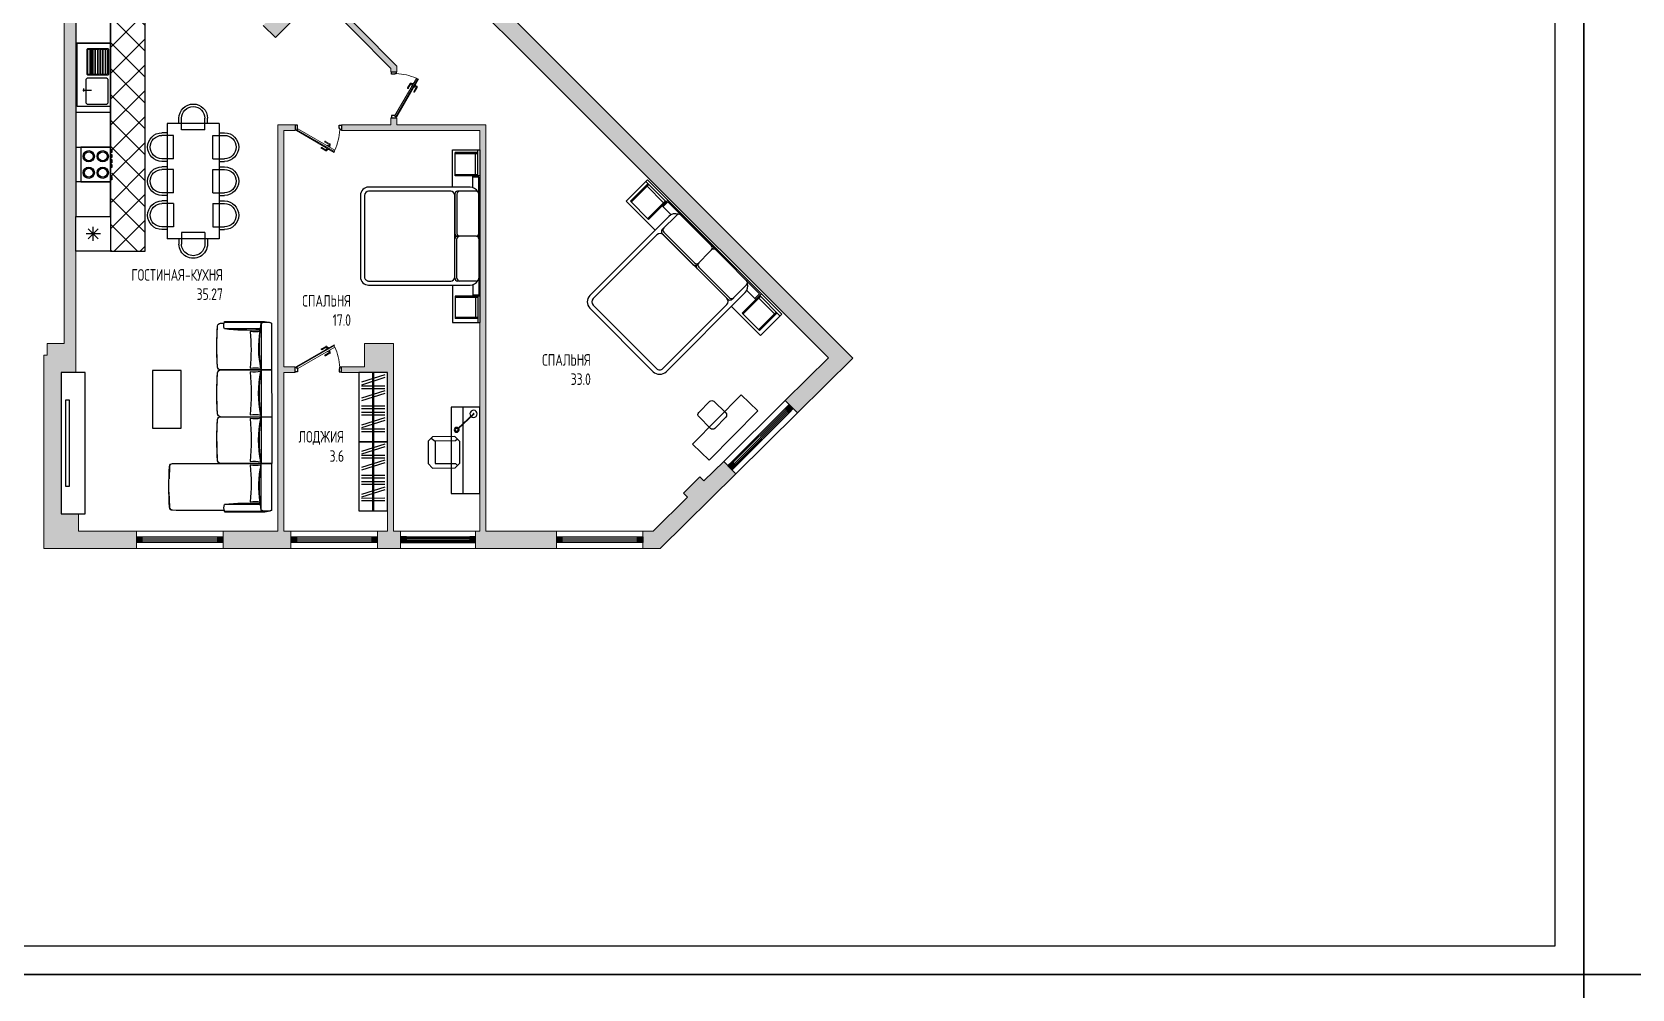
# Model space of a CAD drawing. Header units: millimetres. Extents: x -7516 to 14738, y -3327 to 3625.
# Drawn here: x 4171.6 to 4448.8, y 2731.3 to 2897.1 of the extents above; entities that cross this region are included whole.
import ezdxf

# ---------------------------------------------------------------- set-up
doc = ezdxf.new("R2010")
doc.units = ezdxf.units.MM
doc.header["$LTSCALE"] = 1.5
for name, color, linetype in [('кафель', 9, 'Continuous'), ('МЕБЕЛЬ ОСНОВ', 7, 'Continuous'), ('Основные тонкие', 7, 'Continuous')]:
    doc.layers.add(name, color=color, linetype=linetype)
doc.layers.add('ОКНА', color=130, linetype='Continuous', lineweight=30)
doc.layers.add('СТЕНЫ', color=30, linetype='Continuous', lineweight=30)
doc.styles.add('style1', font='txt.shx', dxfattribs={"width": 0.7, "height": 2.5})

# ---------------------------------------------------------------- blocks, each defined once
blk = doc.blocks.new('дыерь800')
at = {"color": 7, "lineweight": 9}
for p, q in [((562.11, 191.6), (562.05, 191.49)), ((565.27, 189.63), (562.05, 191.49)), ((562.08, 191.62), (562.11, 191.68)), ((565.34, 189.74), (562.08, 191.62)), ((565.38, 189.8), (562.11, 191.68)), ((562.58, 191.42), (562.59, 191.44)), ((562.59, 191.44), (562.84, 191.29)), ((562.66, 191.4), (562.74, 191.53)), ((562.73, 191.36), (562.8, 191.48)), ((562.8, 191.48), (563.18, 191.26)), ((562.84, 191.29), (562.83, 191.27)), ((562.84, 191.55), (563.22, 191.33)), ((562.46, 191.22), (562.48, 191.24)), ((562.72, 191.07), (562.46, 191.22)), ((562.54, 191.18), (562.46, 191.05)), ((562.49, 190.95), (562.87, 190.73)), ((562.54, 191.18), (562.5, 191.12)), ((562.6, 191.14), (562.53, 191.01)), ((562.53, 191.01), (562.91, 190.79)), ((562.73, 191.1), (562.72, 191.07)), ((565.33, 189.74), (565.27, 189.63)), ((565.38, 189.8), (565.34, 189.74))]:
    blk.add_line(p, q, dxfattribs=at)
at = {"color": 7, "lineweight": 30}
for p, q in [((561.48, 189.29), (561.48, 189.79)), ((561.48, 189.34), (561.48, 189.74)), ((561.48, 189.74), (561.63, 189.74)), ((561.68, 189.34), (561.48, 189.34)), ((561.63, 189.61), (561.63, 189.74)), ((561.63, 189.61), (561.68, 189.61)), ((561.68, 189.61), (561.68, 189.34)), ((565.28, 189.61), (565.28, 189.34)), ((565.33, 189.61), (565.28, 189.61)), ((565.28, 189.34), (565.48, 189.34)), ((565.48, 189.74), (565.33, 189.74)), ((565.33, 189.61), (565.33, 189.74)), ((565.48, 189.29), (565.48, 189.79)), ((565.48, 189.34), (565.48, 189.74))]:
    blk.add_line(p, q, dxfattribs=at)
at = {"color": 7}
blk.add_circle((565.31, 189.66), 0.0212, dxfattribs=at)
at = {"color": 7, "lineweight": 9}
blk.add_arc((566.35, 189.55), 4.72, 155.7689, 177.7189, dxfattribs=at)
for centre, major_axis, start_param, end_param in [((562.8, 191.49), (0.0192, -0.0715), 2.356194, 3.926991), ((563.2, 191.3), (0.0102, -0.0381), 5.497787, 8.63938), ((562.53, 191.01), (0.0715, 0.0192), 2.356194, 3.926991), ((562.89, 190.76), (0.0102, -0.0381), 5.497787, 8.63938)]:
    blk.add_ellipse(centre, major_axis=major_axis, ratio=1, start_param=start_param, end_param=end_param, dxfattribs=at)
blk = doc.blocks.new('ЩШШ')
for p, q in [((4815.26, 2999.62), (4845.16, 2999.62)), ((4815.26, 2994.87), (4815.26, 2999.62)), ((4819.78, 2999.24), (4815.26, 2999.24)), ((4815.74, 2999.24), (4815.74, 2995.34)), ((4815.93, 2999.24), (4815.93, 2995.34)), ((4819.59, 2998.86), (4815.93, 2998.86)), ((4819.59, 2999.24), (4819.59, 2995.34)), ((4819.78, 2999.62), (4819.78, 2998.39)), ((4819.78, 2999.24), (4819.78, 2995.34)), ((4830.21, 2999.43), (4819.97, 2999.43)), ((4819.97, 2999.43), (4819.97, 2998.39)), ((4822.43, 2998.96), (4822.43, 2995.75)), ((4822.91, 2999.43), (4829.73, 2999.43)), ((4830.21, 2999.43), (4840.44, 2999.43)), ((4830.21, 2998.96), (4830.21, 2995.56)), ((4830.21, 2998.96), (4830.21, 2995.56)), ((4837.99, 2998.96), (4837.99, 2995.75)), ((4840.44, 2999.43), (4840.44, 2998.39)), ((4840.64, 2999.62), (4840.64, 2998.39)), ((4840.64, 2999.24), (4840.64, 2995.34)), ((4840.64, 2999.24), (4845.16, 2999.24)), ((4840.83, 2999.24), (4840.83, 2995.34)), ((4840.83, 2998.86), (4844.32, 2998.86)), ((4844.32, 2999.24), (4844.32, 2995.34)), ((4844.51, 2999.24), (4844.51, 2995.34)), ((4845.16, 2994.87), (4845.16, 2999.62)), ((4821.79, 2998.39), (4819.78, 2998.39)), ((4821.72, 2997.95), (4821.72, 2980.34)), ((4838.63, 2998.39), (4840.64, 2998.39)), ((4838.7, 2980.34), (4838.7, 2997.95)), ((4821.72, 2994.87), (4815.26, 2994.87)), ((4819.78, 2995.34), (4815.74, 2995.34)), ((4822.43, 2994.56), (4822.43, 2980.34)), ((4822.91, 2995.62), (4829.73, 2995.62)), ((4822.91, 2995.28), (4829.73, 2995.28)), ((4837.27, 2995.28), (4823.15, 2995.28)), ((4837.51, 2995.62), (4830.69, 2995.62)), ((4837.51, 2995.28), (4830.69, 2995.28)), ((4837.99, 2980.34), (4837.99, 2994.56)), ((4838.7, 2994.87), (4845.16, 2994.87)), ((4840.64, 2995.34), (4844.51, 2995.34)), ((4823.15, 2979.62), (4837.27, 2979.62)), ((4823.15, 2978.91), (4837.27, 2978.91))]:
    blk.add_line(p, q)
for centre, radius, start, end in [((4823.15, 2997.95), 1.43, 116.1111, 180), ((4822.91, 2998.96), 0.476, 90, 180), ((4829.73, 2998.96), 0.476, 0, 90), ((4830.69, 2998.96), 0.476, 90, 180), ((4837.51, 2998.96), 0.476, 0, 90), ((4837.27, 2997.95), 1.43, 0, 63.8889), ((4822.91, 2996.1), 0.476, 180, 270), ((4822.91, 2995.75), 0.476, 180, 270), ((4823.15, 2994.56), 0.714, 90, 180), ((4829.73, 2996.1), 0.476, 270, 0), ((4829.73, 2995.75), 0.476, 270, 0), ((4830.69, 2996.1), 0.476, 180, 270), ((4830.69, 2995.75), 0.476, 180, 270), ((4837.27, 2994.56), 0.714, 0, 90), ((4837.51, 2996.1), 0.476, 270, 0), ((4837.51, 2995.75), 0.476, 270, 0), ((4823.15, 2980.34), 1.43, 180, 270), ((4823.15, 2980.34), 0.714, 180, 270), ((4837.27, 2980.34), 0.714, 270, 0), ((4837.27, 2980.34), 1.43, 270, 0)]:
    blk.add_arc(centre, radius, start, end)
blk = doc.blocks.new('прарпр')
for p, q in [((4857.78, 3708.27), (4857.78, 3717.27)), ((4857.78, 3717.27), (4877.73, 3717.27)), ((4859.37, 3717.27), (4859.37, 3718.2)), ((4859.82, 3716.17), (4859.82, 3718.2)), ((4863.87, 3716.17), (4863.87, 3718.2)), ((4864.32, 3717.27), (4864.32, 3718.2)), ((4865.28, 3717.27), (4865.28, 3718.2)), ((4865.73, 3716.17), (4865.73, 3718.2)), ((4869.78, 3716.17), (4869.78, 3718.2)), ((4870.23, 3717.27), (4870.23, 3718.2)), ((4871.18, 3717.27), (4871.18, 3718.2)), ((4871.63, 3716.17), (4871.63, 3718.2)), ((4875.68, 3716.17), (4875.68, 3718.2)), ((4876.13, 3717.27), (4876.13, 3718.2)), ((4877.73, 3708.27), (4877.73, 3717.27)), ((4857.78, 3715.25), (4856.86, 3715.25)), ((4858.88, 3714.8), (4856.86, 3714.8)), ((4858.88, 3710.75), (4858.88, 3714.8)), ((4863.87, 3716.17), (4859.82, 3716.17)), ((4869.78, 3716.17), (4865.73, 3716.17)), ((4871.63, 3716.17), (4875.68, 3716.17)), ((4876.63, 3714.8), (4878.65, 3714.8)), ((4876.63, 3710.75), (4876.63, 3714.8)), ((4877.73, 3715.25), (4878.65, 3715.25)), ((4858.88, 3710.75), (4856.86, 3710.75)), ((4857.78, 3710.3), (4856.86, 3710.3)), ((4859.82, 3709.37), (4859.82, 3707.35)), ((4863.87, 3709.37), (4859.82, 3709.37)), ((4863.87, 3709.37), (4863.87, 3707.35)), ((4865.73, 3709.37), (4865.73, 3707.35)), ((4869.78, 3709.37), (4865.73, 3709.37)), ((4869.78, 3709.37), (4869.78, 3707.35)), ((4871.63, 3709.37), (4871.63, 3707.35)), ((4871.63, 3709.37), (4875.68, 3709.37)), ((4875.68, 3709.37), (4875.68, 3707.35)), ((4876.63, 3710.75), (4878.65, 3710.75)), ((4877.73, 3710.3), (4878.65, 3710.3)), ((4857.78, 3708.27), (4877.73, 3708.27)), ((4859.37, 3708.27), (4859.37, 3707.35)), ((4864.32, 3708.27), (4864.32, 3707.35)), ((4865.28, 3708.27), (4865.28, 3707.35)), ((4870.23, 3708.27), (4870.23, 3707.35)), ((4871.18, 3708.27), (4871.18, 3707.35)), ((4876.13, 3708.27), (4876.13, 3707.35))]:
    blk.add_line(p, q)
for centre, radius, start, end in [((4861.85, 3718.2), 2.47, 0, 180), ((4861.85, 3718.2), 2.02, 0, 180), ((4867.75, 3718.2), 2.47, 0, 180), ((4867.75, 3718.2), 2.02, 0, 180), ((4873.66, 3718.2), 2.47, 0, 180), ((4873.66, 3718.2), 2.02, 0, 180), ((4856.86, 3712.77), 2.47, 90, 270), ((4856.86, 3712.77), 2.02, 90, 270), ((4878.65, 3712.77), 2.47, 270, 90), ((4878.65, 3712.77), 2.02, 270, 90), ((4861.85, 3707.35), 2.47, 180, 0), ((4861.85, 3707.35), 2.02, 180, 0), ((4867.75, 3707.35), 2.47, 180, 0), ((4867.75, 3707.35), 2.02, 180, 0), ((4873.66, 3707.35), 2.47, 180, 0), ((4873.66, 3707.35), 2.02, 180, 0)]:
    blk.add_arc(centre, radius, start, end)
blk = doc.blocks.new('окно1500')
at = {"color": 252, "lineweight": 5, "true_color": 0x939598}
for p, q in [((546.38, 208.25), (552.88, 208.25)), ((546.38, 208.13), (552.88, 208.13)), ((546.38, 208), (552.88, 208)), ((546.38, 207.88), (552.88, 207.88)), ((546.38, 207.75), (552.88, 207.75))]:
    blk.add_line(p, q, dxfattribs=at)
for points in [[(546.38, 208.25), (545.88, 208.25), (545.88, 207.75), (546.38, 207.75)], [(553.38, 208.25), (552.88, 208.25), (552.88, 207.75), (553.38, 207.75)]]:
    blk.add_lwpolyline(points, close=True, dxfattribs=at)
blk = doc.blocks.new('окно1300')
at = {"color": 252, "true_color": 0x939598}
for p, q in [((627.98, 123.8), (633.98, 123.8)), ((627.98, 123.68), (633.48, 123.68)), ((627.98, 123.55), (633.48, 123.55)), ((627.98, 123.43), (633.48, 123.43)), ((627.98, 123.3), (633.98, 123.3))]:
    blk.add_line(p, q, dxfattribs=at)
for points in [[(627.98, 123.8), (627.48, 123.8), (627.48, 123.3), (627.98, 123.3)], [(633.98, 123.8), (633.48, 123.8), (633.48, 123.3), (633.98, 123.3)]]:
    blk.add_lwpolyline(points, close=True, dxfattribs=at)
blk = doc.blocks.new('окно1500.45С')
at = {"color": 252, "true_color": 0x939598}
for p, q in [((657.63, 127.36), (662.22, 131.96)), ((657.71, 127.27), (662.31, 131.87)), ((657.8, 127.18), (662.4, 131.78)), ((657.89, 127.09), (662.49, 131.69)), ((657.98, 127.01), (662.57, 131.6))]:
    blk.add_line(p, q, dxfattribs=at)
for points in [[(662.57, 132.31), (662.22, 131.96), (662.57, 131.6), (662.93, 131.96)], [(657.63, 127.36), (657.27, 127.01), (657.63, 126.65), (657.98, 127.01)]]:
    blk.add_lwpolyline(points, close=True, dxfattribs=at)
blk = doc.blocks.new('ш')
for p, q in [((4924.67, 3686.1), (4924.69, 3693.06)), ((4924.69, 3693.06), (4924.71, 3693.36)), ((4924.71, 3693.36), (4924.86, 3694.03)), ((4924.77, 3686.1), (4924.77, 3693.44)), ((4924.77, 3693.3), (4924.77, 3686.1)), ((4924.86, 3694.03), (4924.95, 3694.27)), ((4924.95, 3694.27), (4933.07, 3694.27)), ((4924.95, 3694.27), (4933.07, 3694.27)), ((4924.95, 3692.47), (4933.07, 3692.47)), ((4925.97, 3692.33), (4925.97, 3686.1)), ((4933.07, 3694.27), (4933.07, 3686.03)), ((4933.07, 3686.03), (4933.07, 3694.27)), ((4941.17, 3694.27), (4933.07, 3694.27)), ((4941.17, 3694.27), (4933.07, 3694.27)), ((4933.07, 3694.27), (4933.07, 3686.03)), ((4933.07, 3686.03), (4933.07, 3694.27)), ((4941.17, 3692.47), (4933.07, 3692.47)), ((4949.27, 3694.27), (4941.17, 3694.27)), ((4949.27, 3694.27), (4941.17, 3694.27)), ((4941.17, 3685.41), (4941.17, 3694.27)), ((4949.27, 3692.47), (4941.17, 3692.47)), ((4957.39, 3694.27), (4949.27, 3694.27)), ((4957.39, 3694.27), (4949.27, 3694.27)), ((4949.27, 3694.27), (4949.27, 3686.03)), ((4949.27, 3685.41), (4949.27, 3694.27)), ((4949.27, 3685.39), (4949.27, 3694.27)), ((4949.27, 3686.03), (4949.27, 3694.27)), ((4957.39, 3692.47), (4949.27, 3692.47)), ((4956.37, 3692.33), (4956.37, 3686.1)), ((4957.48, 3694.03), (4957.39, 3694.27)), ((4957.63, 3693.36), (4957.48, 3694.03)), ((4957.57, 3686.1), (4957.57, 3693.44)), ((4957.57, 3693.3), (4957.57, 3686.1)), ((4957.65, 3693.06), (4957.63, 3693.36)), ((4957.67, 3686.1), (4957.65, 3693.06)), ((4924.77, 3686.1), (4924.67, 3686.1)), ((4924.77, 3686.1), (4924.67, 3686.1)), ((4924.97, 3686.03), (4924.77, 3686.1)), ((4924.97, 3677.71), (4924.97, 3686.03)), ((4933.07, 3686.03), (4933.07, 3685.41)), ((4933.07, 3685.41), (4933.07, 3686.03)), ((4933.07, 3686.03), (4933.07, 3685.41)), ((4933.07, 3677.09), (4933.07, 3686.03)), ((4933.07, 3685.41), (4933.11, 3685.22)), ((4933.11, 3685.22), (4933.22, 3685.05)), ((4933.22, 3685.05), (4933.54, 3684.91)), ((4933.54, 3684.91), (4935.76, 3684.8)), ((4935.76, 3684.8), (4938.06, 3684.79)), ((4938.06, 3684.79), (4940.67, 3684.91)), ((4940.67, 3684.91), (4940.86, 3684.95)), ((4941.21, 3685.22), (4941.32, 3685.05)), ((4941.32, 3685.05), (4941.64, 3684.91)), ((4941.64, 3684.91), (4943.86, 3684.8)), ((4943.86, 3684.8), (4946.16, 3684.79)), ((4946.16, 3684.79), (4948.77, 3684.91)), ((4948.77, 3684.91), (4948.96, 3684.95)), ((4948.96, 3684.95), (4949.18, 3685.12)), ((4949.18, 3685.12), (4949.23, 3685.22)), ((4949.27, 3686.03), (4949.27, 3685.41)), ((4949.27, 3685.41), (4949.27, 3686.03)), ((4949.27, 3685.41), (4949.31, 3685.22)), ((4949.31, 3685.22), (4949.42, 3685.05)), ((4949.42, 3685.05), (4949.74, 3684.91)), ((4949.74, 3684.91), (4951.96, 3684.8)), ((4951.96, 3684.8), (4954.26, 3684.79)), ((4954.26, 3684.79), (4956.87, 3684.91)), ((4956.87, 3684.91), (4957.06, 3684.95)), ((4957.06, 3684.95), (4957.28, 3685.12)), ((4957.28, 3685.12), (4957.33, 3685.22)), ((4957.33, 3685.22), (4957.37, 3686.03)), ((4957.37, 3686.03), (4957.57, 3686.1)), ((4957.37, 3685.41), (4957.37, 3686.03)), ((4957.57, 3686.1), (4957.67, 3686.1)), ((4957.57, 3686.1), (4957.67, 3686.1)), ((4925.01, 3676.89), (4924.97, 3677.71)), ((4925.06, 3676.8), (4925.01, 3676.89)), ((4925.28, 3676.62), (4925.06, 3676.8)), ((4925.47, 3676.59), (4925.28, 3676.62)), ((4928.07, 3676.47), (4925.47, 3676.59)), ((4932.6, 3676.59), (4930.38, 3676.48)), ((4932.92, 3676.73), (4932.6, 3676.59))]:
    blk.add_line(p, q)
for centre, radius, start, end in [((4927.1, 3693.37), 2.33, 157.2054, 202.7184), ((4929.02, 3718), 25.86, 260.9427, 279.0132), ((4886.5, 3690.45), 39.71, 353.7064, 2.6748), ((4929.24, 3708.67), 16.63, 260.0649, 282.2779), ((4922.7, 3691.36), 3.79, 347.7289, 14.0422), ((4938.36, 3691.39), 5.67, 169.5902, 188.4273), ((4937.12, 3718), 25.86, 260.9873, 279.0132), ((4937.12, 3709.26), 17.26, 257.4146, 282.5853), ((4927.78, 3691.39), 5.67, 351.5745, 10.4099), ((4946.46, 3691.39), 5.67, 169.59, 188.4264), ((4945.22, 3718), 25.86, 260.9873, 279.0132), ((4945.22, 3709.26), 17.26, 257.4146, 282.5853), ((4935.88, 3691.39), 5.67, 351.5745, 10.4099), ((4954.56, 3691.39), 5.67, 169.59, 188.4264), ((4953.32, 3718), 25.86, 260.9876, 279.0581), ((4953.1, 3708.67), 16.63, 257.7231, 279.9357), ((4943.98, 3691.39), 5.67, 351.5747, 10.4107), ((4959.64, 3691.36), 3.79, 165.9573, 192.2721), ((4995.84, 3690.45), 39.71, 177.326, 186.2944), ((4955.24, 3693.37), 2.33, 337.285, 22.7956), ((4929.58, 3655.68), 35.02, 84.7965, 95.2047), ((4937.12, 3639.64), 51.06, 85.8129, 94.1883), ((4945.22, 3639.64), 51.06, 85.8129, 94.1883), ((4952.76, 3655.68), 35.02, 84.7963, 95.2047), ((4925.37, 3687.5), 1.52, 246.7811, 293.2232), ((4933.57, 3685.41), 0.5, 180.0005, 270.0119), ((4937.12, 3733.46), 48.68, 265.8174, 274.1837), ((4940.67, 3685.41), 0.5, 270.0005, 0.0119), ((4941.67, 3685.41), 0.5, 180.0005, 270.0119), ((4945.22, 3733.46), 48.68, 265.8174, 274.1837), ((4948.77, 3685.41), 0.5, 270.0005, 0.0119), ((4949.77, 3685.41), 0.5, 180.0005, 269.989), ((4953.32, 3733.46), 48.68, 265.8175, 274.1837), ((4956.97, 3687.5), 1.52, 246.7811, 293.2198), ((4956.87, 3685.41), 0.5, 270.0005, 0.0119), ((4925.47, 3677.09), 0.5, 180.0005, 270.0119), ((4929.02, 3725.14), 48.68, 265.8173, 274.1837), ((4932.57, 3677.09), 0.5, 270.0005, 0.0005)]:
    blk.add_arc(centre, radius, start, end)

msp = doc.modelspace()

# ---------------------------------------------------------------- hatches: boundary and pattern name
at = {"layer": 'кафель', "ltscale": 1.5, "true_color": 0x939598}
h = msp.add_hatch(color=252, dxfattribs=at)
h.dxf.hatch_style = 1
h.paths.add_polyline_path([(4201.88, 2952.58), (4199.76, 2954.7), (4192.75, 2947.69), (4194.86, 2945.57), (4199.76, 2950.46), (4212.16, 2938.05), (4199.22, 2925.12), (4206.04, 2918.52), (4206.74, 2919.23), (4200.65, 2925.13), (4212.87, 2937.35), (4231.82, 2918.39), (4219.81, 2906.38), (4212.44, 2913.62), (4211.74, 2912.91), (4219.11, 2905.68), (4211.67, 2898.24), (4213.79, 2896.12), (4221.22, 2903.55), (4233.81, 2890.8), (4233.81, 2890.21), (4234.81, 2890.21), (4234.81, 2891.21), (4221.93, 2904.26), (4233.94, 2916.27), (4309.6, 2840.62), (4302.12, 2833.23), (4304.24, 2831.11), (4313.85, 2840.6)])
at = {"layer": 'кафель', "ltscale": 1.5, "true_color": 0x6b6d70}
h = msp.add_hatch(color=251, dxfattribs=at)
h.dxf.hatch_style = 1
h.paths.add_polyline_path([(4219.11, 2905.68), (4211.74, 2912.91), (4212.44, 2913.62), (4219.81, 2906.38), (4231.82, 2918.39), (4215, 2935.22), (4212.86, 2936.41), (4206.49, 2930.97), (4200.65, 2925.13), (4206.74, 2919.23), (4206.04, 2918.52), (4199.22, 2925.12), (4212.16, 2938.05), (4199.76, 2950.46), (4194.86, 2945.57), (4192.75, 2947.69), (4199.76, 2954.7), (4201.88, 2952.58), (4313.85, 2840.6), (4304.24, 2831.11), (4302.12, 2833.23), (4309.6, 2840.62), (4233.94, 2916.27), (4221.93, 2904.26), (4234.81, 2891.21), (4234.81, 2890.21), (4233.81, 2890.21), (4233.81, 2890.8), (4221.22, 2903.55), (4213.79, 2896.12), (4211.67, 2898.24)])
at = {"layer": 'кафель', "ltscale": 1.5, "true_color": 0x939598}
h = msp.add_hatch(dxfattribs=at)
h.set_pattern_fill('ANSI37', color=252)
h.set_pattern_definition([(45, (4803.038, 3193.439), (-2.245064, 2.245064), []), (135, (4803.038, 3193.439), (-2.245064, -2.245064), [])])
h.paths.add_polyline_path([(4208.62, 2934.52), (4196.22, 2946.93), (4194.86, 2945.57), (4194.86, 2945.57), (4194.09, 2946.35), (4187.65, 2939.91), (4188.43, 2939.13), (4188.43, 2939.13), (4179.22, 2929.92), (4179.22, 2917.61), (4189.22, 2917.61), (4189.22, 2916.61), (4183.22, 2916.61), (4183.22, 2906.11), (4185.22, 2906.11), (4185.22, 2876.77), (4185.44, 2876.77), (4185.44, 2876.2), (4185.44, 2875.33), (4185.44, 2874.46), (4185.44, 2873.6), (4185.42, 2872.06), (4185.44, 2872.06), (4185.44, 2871.5), (4185.22, 2859.14), (4191.22, 2859.14), (4191.22, 2916.61), (4199.22, 2925.12)])
h = msp.add_hatch(color=252, dxfattribs=at)
h.dxf.hatch_style = 1
h.paths.add_polyline_path([(4216.47, 2810.62), (4215.22, 2810.62), (4215.22, 2838.11), (4217.22, 2838.11), (4217.22, 2838.21), (4217.22, 2838.21), (4217.22, 2839.01), (4217.22, 2839.11), (4215.22, 2839.11), (4215.22, 2880.03), (4217.22, 2880.03), (4217.22, 2881.03), (4214.22, 2881.03), (4214.22, 2853.25), (4214.22, 2853.25), (4214.22, 2846.25), (4214.22, 2824.43), (4214.22, 2817.43), (4214.22, 2810.62), (4204.72, 2810.62), (4204.72, 2807.62), (4216.47, 2807.62)])
h = msp.add_hatch(color=252, dxfattribs=at)
h.dxf.hatch_style = 1
h.paths.add_polyline_path([(4234.81, 2881.03), (4234.81, 2882.21), (4233.81, 2882.21), (4233.81, 2881.03), (4225.22, 2881.03), (4225.22, 2880.03), (4249.22, 2880.03), (4249.22, 2810.62), (4248.47, 2810.62), (4248.47, 2807.62), (4262.47, 2807.62), (4262.47, 2810.62), (4250.22, 2810.62), (4250.22, 2881.03)])
h = msp.add_hatch(color=252, dxfattribs=at)
h.dxf.hatch_style = 1
h.paths.add_polyline_path([(4235.47, 2810.62), (4234.22, 2810.62), (4234.22, 2843.11), (4229.22, 2843.11), (4229.22, 2839.11), (4225.22, 2839.11), (4225.22, 2839.01), (4225.22, 2839.01), (4225.22, 2838.21), (4225.22, 2838.11), (4233.22, 2838.11), (4233.22, 2810.62), (4231.47, 2810.62), (4231.47, 2807.62), (4235.47, 2807.62)])
at = {"layer": 'кафель', "ltscale": 1.5, "true_color": 0x636466}
h = msp.add_hatch(color=251, dxfattribs=at)
h.dxf.hatch_style = 1
h.paths.add_polyline_path([(4302.79, 2832.56), (4302.08, 2831.85), (4302.79, 2831.14), (4303.5, 2831.85)])
at = {"layer": 'кафель', "ltscale": 1.5, "true_color": 0x939598}
h = msp.add_hatch(color=252, dxfattribs=at)
h.dxf.hatch_style = 1
h.paths.add_polyline_path([(4293.57, 2820.57), (4292.89, 2821.24), (4292.89, 2821.24), (4291.45, 2822.69), (4288.03, 2819.32), (4287.33, 2820.03), (4284.48, 2817.22), (4285.19, 2816.51), (4279.23, 2810.62), (4277.47, 2810.62), (4277.47, 2807.62), (4280.46, 2807.62)])
at = {"layer": 'кафель', "ltscale": 1.5, "true_color": 0x636466}
h = msp.add_hatch(color=251, dxfattribs=at)
h.dxf.hatch_style = 1
h.paths.add_polyline_path([(4292.89, 2822.66), (4292.19, 2821.95), (4292.89, 2821.24), (4293.6, 2821.95)])
h = msp.add_hatch(color=251, dxfattribs=at)
h.dxf.hatch_style = 1
h.paths.add_polyline_path([(4190.72, 2809.62), (4189.72, 2809.62), (4189.72, 2808.62), (4190.72, 2808.62)])
h = msp.add_hatch(color=251, dxfattribs=at)
h.dxf.hatch_style = 1
h.paths.add_polyline_path([(4204.72, 2809.62), (4203.72, 2809.62), (4203.72, 2808.62), (4204.72, 2808.62)])
h = msp.add_hatch(color=251, dxfattribs=at)
h.dxf.hatch_style = 1
h.paths.add_polyline_path([(4217.47, 2809.62), (4216.47, 2809.62), (4216.47, 2808.62), (4217.47, 2808.62)])
h = msp.add_hatch(color=251, dxfattribs=at)
h.dxf.hatch_style = 1
h.paths.add_polyline_path([(4231.47, 2809.62), (4230.47, 2809.62), (4230.47, 2808.62), (4231.47, 2808.62)])
h = msp.add_hatch(color=251, dxfattribs=at)
h.dxf.hatch_style = 1
h.paths.add_polyline_path([(4236.47, 2809.62), (4235.47, 2809.62), (4235.47, 2808.62), (4236.47, 2808.62)])
h = msp.add_hatch(color=251, dxfattribs=at)
h.dxf.hatch_style = 1
h.paths.add_polyline_path([(4248.47, 2809.62), (4247.47, 2809.62), (4247.47, 2808.62), (4248.47, 2808.62)])
h = msp.add_hatch(color=251, dxfattribs=at)
h.dxf.hatch_style = 1
h.paths.add_polyline_path([(4263.47, 2809.62), (4262.47, 2809.62), (4262.47, 2808.62), (4263.47, 2808.62)])
h = msp.add_hatch(color=251, dxfattribs=at)
h.dxf.hatch_style = 1
h.paths.add_polyline_path([(4277.47, 2809.62), (4276.47, 2809.62), (4276.47, 2808.62), (4277.47, 2808.62)])
at = {"layer": 'МЕБЕЛЬ ОСНОВ', "ltscale": 1.5, "true_color": 0x939598}
h = msp.add_hatch(color=252, dxfattribs=at)
h.dxf.hatch_style = 1
h.paths.add_polyline_path([(4188.43, 2939.13), (4186.31, 2941.25), (4186.31, 2941.25), (4177.22, 2932.16), (4177.22, 2843.11), (4174.22, 2843.11), (4174.22, 2841.11), (4173.65, 2841.11), (4173.65, 2807.62), (4189.72, 2807.62), (4189.72, 2810.62), (4179.65, 2810.61), (4179.65, 2813.62), (4176.65, 2813.62), (4176.65, 2838.11), (4179.22, 2838.11), (4179.22, 2916.61), (4189.22, 2916.61), (4189.22, 2917.61), (4179.22, 2917.61), (4179.22, 2929.92)])

# ---------------------------------------------------------------- linework, layer by layer
for p, q in [((4185.22, 2895.14), (4179.22, 2895.14)), ((4185.22, 2883.14), (4179.22, 2883.14)), ((4182.22, 2860.91), (4182.22, 2863.37)), ((4183.46, 2862.14), (4180.99, 2862.14)), ((4183.1, 2863.01), (4181.35, 2861.27)), ((4181.35, 2863.01), (4183.1, 2861.27)), ((4232.72, 2837.67), (4228.72, 2836.4)), ((4232.72, 2837.21), (4228.72, 2835.93)), ((4232.72, 2835.72), (4228.72, 2835.72)), ((4232.72, 2835.28), (4228.72, 2835.27)), ((4232.73, 2834.91), (4228.73, 2833.64)), ((4232.73, 2834.45), (4228.73, 2833.17)), ((4232.73, 2832.25), (4228.73, 2832.25)), ((4232.73, 2831.81), (4228.73, 2831.8)), ((4232.73, 2831.16), (4228.73, 2831.16)), ((4232.73, 2830.72), (4228.73, 2830.71)), ((4232.73, 2830.25), (4228.73, 2828.97)), ((4246.32, 2817.12), (4246.31, 2832.1)), ((4232.73, 2829.78), (4228.73, 2828.51)), ((4232.73, 2828.3), (4228.73, 2828.29)), ((4232.73, 2827.85), (4228.73, 2827.85)), ((4232.72, 2825.67), (4228.72, 2824.4)), ((4232.72, 2825.21), (4228.72, 2823.93)), ((4232.72, 2823.72), (4228.72, 2823.72)), ((4232.72, 2823.28), (4228.72, 2823.27)), ((4232.73, 2822.91), (4228.73, 2821.64)), ((4232.73, 2822.45), (4228.73, 2821.17)), ((4232.73, 2820.25), (4228.73, 2820.25)), ((4232.73, 2819.81), (4228.73, 2819.8)), ((4232.73, 2819.16), (4228.73, 2819.16)), ((4232.73, 2818.72), (4228.73, 2818.71)), ((4232.73, 2818.25), (4228.73, 2816.97)), ((4232.73, 2817.78), (4228.73, 2816.51)), ((4232.73, 2816.3), (4228.73, 2816.29)), ((4232.73, 2815.85), (4228.73, 2815.85))]:
    msp.add_line(p, q)
at = {"ltscale": 0.6}
for p, q in [((4180.4, 2887.04), (4181.92, 2887.04)), ((4180.61, 2886.79), (4180.61, 2887.29))]:
    msp.add_line(p, q, dxfattribs=at)
at = {"color": 18, "true_color": 0x000000}
for points in [[(4019.98, 2733.78), (4440.48, 2733.78), (4440.48, 3030.78), (4019.98, 3030.78)], [(4440.48, 2733.78), (4860.98, 2733.78), (4860.98, 3030.78), (4440.48, 3030.78)], [(4019.98, 2436.78), (4440.48, 2436.78), (4440.48, 2733.78), (4019.98, 2733.78)], [(4440.48, 2436.78), (4860.98, 2436.78), (4860.98, 2733.78), (4440.48, 2733.78)]]:
    msp.add_lwpolyline(points, close=True, dxfattribs=at)
for points in [[(4179.42, 2884.17), (4179.42, 2895.14), (4185.22, 2895.14), (4185.22, 2884.17)], [(4185.44, 2874.46), (4185.44, 2875.03), (4185.22, 2875.03), (4185.44, 2875.03), (4185.44, 2874.46), (4185.22, 2874.46)], [(4245.74, 2826.15), (4244.9, 2826.99), (4241, 2826.98), (4240.24, 2826.22), (4240.24, 2824.27), (4240.24, 2822.32), (4241, 2821.55), (4244.91, 2821.56), (4245.74, 2822.39), (4245.74, 2824.27)]]:
    msp.add_lwpolyline(points, close=True)
for points in [[(4181.36, 2889.61, -0.414214), (4181.16, 2889.81), (4181.16, 2894.07, -0.414214), (4181.36, 2894.27), (4184.66, 2894.27, -0.414214), (4184.86, 2894.07), (4184.86, 2889.81, -0.414214), (4184.66, 2889.61)], [(4181.32, 2893.95, -0.341936), (4181.47, 2894.14, -0.341936), (4181.62, 2893.95), (4181.62, 2891.94), (4181.62, 2889.93, -0.341936), (4181.47, 2889.74, -0.341936), (4181.32, 2889.93), (4181.32, 2891.94)], [(4182.06, 2893.95, 0.341936), (4181.91, 2894.14, 0.341936), (4181.76, 2893.95), (4181.76, 2891.94), (4181.76, 2889.93, 0.341936), (4181.91, 2889.74, 0.341936), (4182.06, 2889.93), (4182.06, 2891.94)], [(4182.35, 2889.74, -0.341936), (4182.2, 2889.93), (4182.2, 2891.94), (4182.2, 2893.95, -0.341936), (4182.35, 2894.14, -0.341936), (4182.5, 2893.95), (4182.5, 2891.94), (4182.5, 2889.93, -0.341936)], [(4182.64, 2893.95, -0.341936), (4182.79, 2894.14, -0.341936), (4182.94, 2893.95), (4182.94, 2891.94), (4182.94, 2889.93, -0.341936), (4182.79, 2889.74, -0.341936), (4182.64, 2889.93), (4182.64, 2891.94)], [(4183.08, 2893.95, -0.341936), (4183.23, 2894.14, -0.341936), (4183.38, 2893.95), (4183.38, 2891.94), (4183.38, 2889.93, -0.341936), (4183.23, 2889.74, -0.341936), (4183.08, 2889.93), (4183.08, 2891.94)], [(4183.52, 2893.95, -0.341936), (4183.67, 2894.14, -0.341936), (4183.82, 2893.95), (4183.82, 2891.94), (4183.82, 2889.93, -0.341936), (4183.67, 2889.74, -0.341936), (4183.52, 2889.93), (4183.52, 2891.94)], [(4183.97, 2893.95, -0.341936), (4184.12, 2894.14, -0.341936), (4184.27, 2893.95), (4184.27, 2891.94), (4184.27, 2889.93, -0.341936), (4184.12, 2889.74, -0.341936), (4183.97, 2889.93), (4183.97, 2891.94)], [(4184.41, 2893.95, -0.341936), (4184.56, 2894.14, -0.341936), (4184.71, 2893.95), (4184.71, 2891.94), (4184.71, 2889.93, -0.341936), (4184.56, 2889.74, -0.341936), (4184.41, 2889.93), (4184.41, 2891.94)], [(4184.82, 2888.69, 0.414214), (4184.39, 2889.12), (4181.37, 2889.12, 0.414214), (4180.94, 2888.69), (4180.94, 2885.02, 0.414214), (4181.37, 2884.59), (4184.39, 2884.59, 0.414214), (4184.82, 2885.02)], [(4289.19, 2828.41), (4287.12, 2830.45, -0.388492), (4287.12, 2831.15), (4289.06, 2833.12, -0.340112), (4289.76, 2833.13), (4291.83, 2831.09, -0.314319), (4291.84, 2830.38), (4289.9, 2828.41, -0.406154)]]:
    msp.add_lwpolyline(points, format="xyb", close=True)
for points in [[(4179.22, 2877.14), (4185.22, 2877.14), (4180.1, 2877.14), (4180.1, 2871.14), (4185.22, 2871.14), (4179.22, 2871.14)], [(4185.22, 2876.77), (4185.44, 2876.77), (4185.44, 2876.2), (4185.22, 2876.2)], [(4185.22, 2875.9), (4185.44, 2875.9), (4185.44, 2875.33), (4185.22, 2875.33)], [(4185.22, 2874.16), (4185.44, 2874.16), (4185.44, 2873.6), (4185.22, 2873.6)], [(4185.22, 2872.06), (4185.44, 2872.06), (4185.44, 2871.5), (4185.22, 2871.5)], [(4240.75, 2826.73), (4241.49, 2826.23), (4241.49, 2822.31), (4244.99, 2822.31), (4245.32, 2821.97)], [(4245.32, 2826.57), (4244.99, 2826.24), (4241.49, 2826.23)]]:
    msp.add_lwpolyline(points)
at = {"ltscale": 0.5}
for points in [[(4297.34, 2831.44), (4288.91, 2822.9), (4286.06, 2825.71), (4294.49, 2834.25)], [(4249.23, 2817.12), (4249.23, 2832.1), (4244.23, 2832.1), (4244.23, 2817.12)]]:
    msp.add_lwpolyline(points, close=True, dxfattribs=at)
msp.add_lwpolyline([(4245.37, 2828.39), (4248.09, 2830.96, -1), (4248.15, 2830.9), (4245.43, 2828.33)], format="xyb")
for centre, radius in [((4181.46, 2875.57), 0.974), ((4181.46, 2875.57), 0.774), ((4183.88, 2875.57), 0.974), ((4183.88, 2875.57), 0.774), ((4181.46, 2872.71), 0.974), ((4181.46, 2872.71), 0.774), ((4183.88, 2872.71), 0.974), ((4183.88, 2872.71), 0.774), ((4245.2, 2828.17), 0.282)]:
    msp.add_circle(centre, radius)
for centre, radius, start, end in [((4248.12, 2830.93), 0.625, 227.2275, 219.5824), ((4248.12, 2830.93), 0.0604, 267.0351, 179.7748), ((4245.2, 2828.17), 0.417, 49.1441, 37.6658)]:
    msp.add_arc(centre, radius, start, end)
at = {"layer": 'кафель', "ltscale": 1.5}
msp.add_lwpolyline([(4185.22, 2859.14), (4191.22, 2859.14), (4191.22, 2916.61), (4199.22, 2925.12), (4208.62, 2934.52), (4196.23, 2946.94), (4194.86, 2945.57), (4194.09, 2946.35), (4187.65, 2939.91), (4188.43, 2939.13), (4179.22, 2929.92), (4179.22, 2917.61), (4189.22, 2917.61), (4189.22, 2916.61), (4183.22, 2916.61), (4183.22, 2906.11), (4185.22, 2906.11)], close=True, dxfattribs=at)
at = {"layer": 'МЕБЕЛЬ ОСНОВ', "ltscale": 1.5}
for points in [[(4185.22, 2906.11), (4179.22, 2906.11), (4179.22, 2865.14), (4185.22, 2865.14)], [(4179.22, 2859.14), (4179.22, 2865.14), (4185.22, 2865.14), (4185.22, 2859.14)], [(4180.85, 2838.11), (4176.65, 2838.11), (4176.65, 2813.62), (4180.85, 2813.62)], [(4233.23, 2826.11), (4233.22, 2838.11), (4228.22, 2838.11), (4228.23, 2826.11), (4233.23, 2826.11)], [(4230.68, 2826.11), (4230.67, 2838.11), (4230.77, 2838.11), (4230.78, 2826.11)], [(4233.23, 2814.11), (4233.22, 2826.11), (4228.22, 2826.11), (4228.23, 2814.11), (4233.23, 2814.11)], [(4230.68, 2814.11), (4230.67, 2826.11), (4230.77, 2826.11), (4230.78, 2814.11)]]:
    msp.add_lwpolyline(points, close=True, dxfattribs=at)
at = {"layer": 'МЕБЕЛЬ ОСНОВ'}
msp.add_lwpolyline([(4192.49, 2838.43), (4192.49, 2828.43), (4197.49, 2828.43), (4197.49, 2838.43)], close=True, dxfattribs=at)
at = {"layer": 'МЕБЕЛЬ ОСНОВ', "ltscale": 1.5}
msp.add_lwpolyline([(4178.06, 2818.37), (4177.46, 2818.37), (4177.46, 2833.37), (4178.06, 2833.37), (4178.06, 2818.37)], dxfattribs=at)
at = {"layer": 'ОКНА', "color": 252, "lineweight": 0, "ltscale": 1.5, "true_color": 0x939598}
msp.add_lwpolyline([(4292.89, 2821.24), (4303.5, 2831.85), (4302.79, 2832.56), (4292.18, 2821.95), (4292.89, 2821.24)], dxfattribs=at)
for points in [[(4204.72, 2809.62), (4189.72, 2809.62), (4189.72, 2808.62), (4204.72, 2808.62)], [(4231.47, 2809.62), (4216.47, 2809.62), (4216.47, 2808.62), (4231.47, 2808.62)], [(4248.47, 2809.62), (4235.47, 2809.62), (4235.47, 2808.62), (4248.47, 2808.62)], [(4277.47, 2809.62), (4262.47, 2809.62), (4262.47, 2808.62), (4277.47, 2808.62)]]:
    msp.add_lwpolyline(points, close=True, dxfattribs=at)
at = {"layer": 'Основные тонкие'}
msp.add_lwpolyline([(4039.98, 2738.78), (4435.48, 2738.78), (4435.48, 3025.78), (4039.98, 3025.78)], close=True, dxfattribs=at)
at = {"layer": 'СТЕНЫ', "color": 252, "lineweight": 0, "ltscale": 1.5, "true_color": 0x939598}
for points in [[(4233.94, 2916.27), (4309.6, 2840.62), (4302.12, 2833.23), (4304.24, 2831.11), (4313.85, 2840.6), (4201.88, 2952.58)], [(4179.22, 2929.92), (4188.43, 2939.13), (4186.31, 2941.25), (4177.22, 2932.16), (4177.22, 2843.11), (4174.22, 2843.11), (4174.22, 2841.11), (4173.65, 2841.11), (4173.65, 2807.62), (4189.72, 2807.62), (4189.72, 2810.62), (4179.65, 2810.61), (4179.65, 2813.62), (4176.65, 2813.62), (4176.65, 2838.11), (4179.22, 2838.11), (4179.22, 2916.61), (4189.22, 2916.61), (4189.22, 2917.61), (4179.22, 2917.61), (4179.22, 2929.92)], [(4211.67, 2898.24), (4213.79, 2896.12), (4221.22, 2903.55), (4233.81, 2890.8), (4233.81, 2890.21), (4234.81, 2890.21), (4234.81, 2891.21), (4221.93, 2904.26)], [(4204.72, 2810.62), (4204.72, 2807.62), (4216.47, 2807.62), (4216.47, 2810.62), (4215.22, 2810.62), (4215.22, 2838.11), (4217.22, 2838.11), (4217.22, 2839.11), (4215.22, 2839.11), (4215.22, 2880.03), (4217.22, 2880.03), (4217.22, 2881.03), (4214.22, 2881.03), (4214.22, 2810.62), (4204.72, 2810.62)], [(4248.47, 2807.62), (4248.47, 2810.62), (4249.22, 2810.62), (4249.22, 2880.03), (4225.22, 2880.03), (4225.22, 2881.03), (4233.81, 2881.03), (4233.81, 2882.21), (4234.81, 2882.21), (4234.81, 2881.03), (4250.22, 2881.03), (4250.22, 2810.62), (4262.47, 2810.62), (4262.47, 2807.62), (4248.47, 2807.62)], [(4231.47, 2807.62), (4231.47, 2810.62), (4233.22, 2810.62), (4233.22, 2838.11), (4225.22, 2838.11), (4225.22, 2839.11), (4229.22, 2839.11), (4229.22, 2843.11), (4234.22, 2843.11), (4234.22, 2810.62), (4235.47, 2810.62), (4235.47, 2807.62), (4231.47, 2807.62)], [(4291.45, 2822.69), (4302.12, 2833.23), (4304.24, 2831.11), (4293.57, 2820.57), (4291.45, 2822.69)], [(4277.47, 2807.62), (4277.47, 2810.62), (4279.23, 2810.62), (4285.19, 2816.51), (4284.48, 2817.22), (4287.33, 2820.03), (4288.03, 2819.32), (4291.45, 2822.69), (4293.57, 2820.57), (4280.46, 2807.62), (4277.47, 2807.62)]]:
    msp.add_lwpolyline(points, dxfattribs=at)
for points in [[(4204.72, 2810.62), (4189.72, 2810.62), (4189.72, 2807.62), (4204.72, 2807.62)], [(4231.47, 2810.62), (4216.47, 2810.62), (4216.47, 2807.62), (4231.47, 2807.62)], [(4248.47, 2810.62), (4235.47, 2810.62), (4235.47, 2807.62), (4248.47, 2807.62)], [(4277.47, 2810.62), (4262.47, 2810.62), (4262.47, 2807.62), (4277.47, 2807.62)]]:
    msp.add_lwpolyline(points, close=True, dxfattribs=at)

# ---------------------------------------------------------------- block references
at = {"layer": 'МЕБЕЛЬ ОСНОВ', "xscale": -1}
for name, p, rotation in [('прарпр', (7912.32, 7739.01), 89.9999999773083), ('ш', (521.01, -2112.32), 270.0248018832835)]:
    msp.add_blockref(name, p, dxfattribs=dict(at, rotation=rotation))
at = {"layer": 'МЕБЕЛЬ ОСНОВ', "rotation": 269.9999999773083}
msp.add_blockref('ЩШШ', (1249.6, 7691.94), dxfattribs=at)
at = {"layer": 'МЕБЕЛЬ ОСНОВ', "xscale": 1.1, "yscale": 1.1, "zscale": 1.1, "rotation": 314.9999999773037}
msp.add_blockref('ЩШШ', (-1800.31, 4283.71), dxfattribs=at)
at = {"layer": 'Основные тонкие', "color": 1, "xscale": 2, "yscale": 2, "zscale": 2}
for p, rotation in [((3855.23, 4013.17), 270), ((5348.19, 3259.61), 180)]:
    msp.add_blockref('дыерь800', p, dxfattribs=dict(at, rotation=rotation))
at = {"layer": 'Основные тонкие', "color": 1, "yscale": 2, "zscale": 2}
for name, p, xscale in [('дыерь800', (5348.19, 2459.53), -2), ('окно1500.45С', (2977.64, 2567.94), 2), ('окно1500', (3097.97, 2393.12), 2), ('окно1500', (3124.72, 2393.12), 2), ('окно1300', (2980.51, 2562.02), 2), ('окно1500', (3170.72, 2393.12), 2)]:
    msp.add_blockref(name, p, dxfattribs=dict(at, xscale=xscale))

# ---------------------------------------------------------------- texts
at = {"layer": 'МЕБЕЛЬ ОСНОВ', "ltscale": 1.5, "char_height": 2, "attachment_point": 1, "style": 'style1'}
for s, width, insert in [('\\pxqr;ГОСТИНАЯ-КУХНЯ\\P35.27', 15.1598, (4189.52, 2856.01)), ('\\pxqr;СПАЛЬНЯ\\P17.0', 15.1598, (4211.72, 2851.52)), ('\\pxqr;СПАЛЬНЯ\\P33.0', 10.5703, (4257.86, 2841.28)), ('\\pxqr;ЛОДЖИЯ\\P3.6', 8.9175, (4216.77, 2827.96))]:
    msp.add_mtext_dynamic_manual_height_columns(s, width=width, gutter_width=12.5, heights=[0], dxfattribs=dict(at, insert=insert))

doc.saveas('drawing.dxf')
